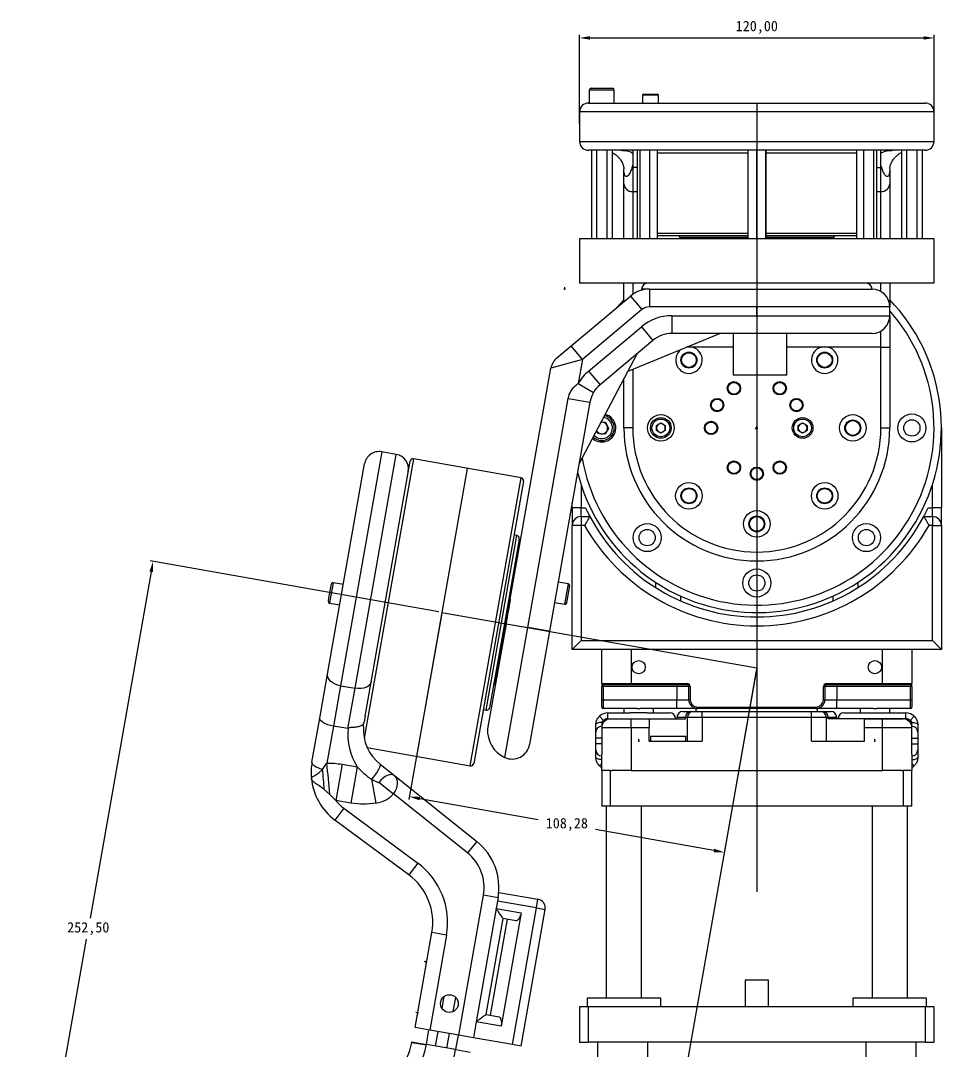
# Model space of a CAD drawing. Header units: millimetres. Extents: x 15 to 2378, y 5 to 1787.
# Drawn here: x 2065.8 to 2377.6, y 1438 to 1786.7 of the extents above; entities that cross this region are included whole.
import ezdxf

# ---------------------------------------------------------------- set-up
doc = ezdxf.new("R2010")
doc.units = ezdxf.units.MM
doc.header["$PDSIZE"] = -1
doc.dimstyles.new('ISO-25', dxfattribs={"dimtxt": 2.5, "dimasz": 2.5, "dimexe": 1.25, "dimexo": 0.625, "dimtad": 1, "dimtxsty": 'Standard', "dimcen": 2.5, "dimadec": 0, "dimazin": 0, "dimtfac": 1, "dimtmove": 0, "dimatfit": 3, "dimfxl": 1, "dimarcsym": 0})

# ---------------------------------------------------------------- blocks, each defined once
blk = doc.blocks.new('*D1')
at = {"color": 0, "lineweight": -2, "transparency": 16777216}
for p, q in [((2255.13, 1751.76), (2255.13, 1781.81)), ((2375.13, 1751.76), (2375.13, 1781.81)), ((2258.69, 1780.81), (2371.58, 1780.81))]:
    blk.add_line(p, q, dxfattribs=at)
at = {"color": 0, "transparency": 16777216}
for points in [[(2258.69, 1781.4), (2258.69, 1780.22), (2255.13, 1780.81)], [(2371.58, 1781.4), (2371.58, 1780.22), (2375.13, 1780.81)]]:
    blk.add_solid(points, dxfattribs=at)
at = {"layer": 'Defpoints', "color": 0, "transparency": 16777216}
for p in [(2375.13, 1780.81), (2255.13, 1750.76), (2375.13, 1750.76)]:
    blk.add_point(p, dxfattribs=at)
at = {"color": 0, "transparency": 16777216, "insert": (2315.13, 1784.38), "char_height": 3.5, "attachment_point": 5}
blk.add_mtext('120,00', dxfattribs=at)
blk = doc.blocks.new('*D2')
at = {"color": 0, "lineweight": -2, "transparency": 16777216}
for p, q in [((2208.32, 1585.34), (2197.32, 1522.91)), ((2314.96, 1566.54), (2303.95, 1504.11)), ((2200.99, 1523.28), (2241.12, 1516.2)), ((2300.62, 1505.71), (2260.5, 1512.79))]:
    blk.add_line(p, q, dxfattribs=at)
at = {"color": 0, "transparency": 16777216}
for points in [[(2201.09, 1523.86), (2200.89, 1522.7), (2197.49, 1523.9)], [(2300.73, 1506.29), (2300.52, 1505.13), (2304.12, 1505.09)]]:
    blk.add_solid(points, dxfattribs=at)
at = {"layer": 'Defpoints', "color": 0, "transparency": 16777216}
for p in [(2208.5, 1586.33), (2315.13, 1567.52), (2304.12, 1505.09)]:
    blk.add_point(p, dxfattribs=at)
at = {"color": 0, "transparency": 16777216, "insert": (2250.81, 1514.5), "char_height": 3.5, "attachment_point": 5}
blk.add_mtext('108,28', dxfattribs=at)
blk = doc.blocks.new('*D7')
at = {"color": 0, "lineweight": -2, "transparency": 16777216}
for p, q in [((2207.51, 1586.5), (2109.69, 1603.75)), ((2110.06, 1600.07), (2089.38, 1482.81)), ((2067.45, 1358.41), (2088.13, 1475.68)), ((2158.5, 1338.75), (2065.85, 1355.08))]:
    blk.add_line(p, q, dxfattribs=at)
at = {"color": 0, "transparency": 16777216}
for points in [[(2109.48, 1600.17), (2110.64, 1599.97), (2110.68, 1603.57)], [(2066.87, 1358.51), (2068.03, 1358.31), (2066.83, 1354.91)]]:
    blk.add_solid(points, dxfattribs=at)
at = {"layer": 'Defpoints', "color": 0, "transparency": 16777216}
for p in [(2208.5, 1586.33), (2066.83, 1354.91), (2159.48, 1338.57)]:
    blk.add_point(p, dxfattribs=at)
at = {"color": 0, "transparency": 16777216, "insert": (2088.76, 1479.24), "char_height": 3.5, "attachment_point": 5}
blk.add_mtext('252,50', dxfattribs=at)

msp = doc.modelspace()

# ---------------------------------------------------------------- linework, layer by layer
at = {"color": 7, "linetype": 'Continuous', "lineweight": 25}
for p, q in [((2258.382, 1763.133), (2258.382, 1758.758)), ((2265.861, 1763.133), (2258.382, 1763.133)), ((2259.007, 1763.758), (2265.386, 1763.758)), ((2265.386, 1763.758), (2266.257, 1763.758)), ((2266.882, 1763.133), (2265.861, 1763.133)), ((2266.882, 1758.758), (2266.882, 1763.133)), ((2276.382, 1761.383), (2276.382, 1758.758)), ((2281.882, 1761.383), (2276.382, 1761.383)), ((2276.757, 1761.758), (2281.507, 1761.758)), ((2281.882, 1758.758), (2281.882, 1761.383)), ((2258.132, 1758.758), (2372.132, 1758.758)), ((2255.132, 1755.758), (2255.132, 1745.758)), ((2375.132, 1755.758), (2255.132, 1755.758)), ((2375.132, 1745.758), (2375.132, 1755.758)), ((2255.132, 1745.758), (2375.132, 1745.758)), ((2372.132, 1742.758), (2258.132, 1742.758)), ((2259.133, 1742.758), (2259.133, 1712.758)), ((2260.822, 1742.758), (2260.822, 1712.758)), ((2264.321, 1742.758), (2264.321, 1712.758)), ((2266.131, 1742.758), (2266.131, 1712.758)), ((2273.132, 1742.758), (2273.132, 1736.986)), ((2274.647, 1742.758), (2274.647, 1712.758)), ((2275.485, 1742.758), (2275.485, 1712.758)), ((2278.847, 1742.758), (2278.847, 1712.758)), ((2281.371, 1742.758), (2281.371, 1712.758)), ((2312.067, 1741.758), (2281.371, 1741.758)), ((2312.067, 1742.758), (2312.067, 1712.758)), ((2315.062, 1742.758), (2315.062, 1712.758)), ((2318.127, 1742.758), (2318.127, 1712.758)), ((2318.198, 1742.758), (2318.198, 1712.758)), ((2348.857, 1741.758), (2318.198, 1741.758)), ((2348.857, 1742.758), (2348.857, 1712.758)), ((2351.282, 1742.758), (2351.282, 1712.758)), ((2354.68, 1742.758), (2354.68, 1712.758)), ((2355.654, 1742.758), (2355.654, 1712.758)), ((2357.132, 1736.986), (2357.132, 1742.758)), ((2364.133, 1742.758), (2364.133, 1712.758)), ((2365.822, 1742.758), (2365.822, 1712.758)), ((2369.321, 1742.758), (2369.321, 1712.758)), ((2371.131, 1742.758), (2371.131, 1712.758)), ((2270.132, 1731.453), (2270.132, 1736.532)), ((2274.647, 1736.986), (2273.132, 1736.986)), ((2273.132, 1736.986), (2273.132, 1728.758)), ((2355.654, 1736.986), (2357.132, 1736.986)), ((2357.132, 1728.758), (2357.132, 1736.986)), ((2360.132, 1736.532), (2360.132, 1731.453)), ((2270.132, 1712.758), (2270.132, 1731.453)), ((2360.132, 1731.453), (2360.132, 1712.758)), ((2273.132, 1728.758), (2274.647, 1728.758)), ((2273.132, 1728.758), (2273.132, 1712.758)), ((2355.654, 1728.758), (2357.132, 1728.758)), ((2357.132, 1712.758), (2357.132, 1728.758)), ((2255.132, 1712.758), (2255.132, 1697.758)), ((2375.132, 1712.758), (2255.132, 1712.758)), ((2281.371, 1714.758), (2312.067, 1714.758)), ((2312.096, 1713.758), (2281.371, 1713.758)), ((2289.132, 1713.258), (2289.132, 1712.758)), ((2312.067, 1713.258), (2289.132, 1713.258)), ((2348.857, 1713.758), (2318.169, 1713.758)), ((2318.198, 1714.758), (2348.857, 1714.758)), ((2341.132, 1713.258), (2318.198, 1713.258)), ((2341.132, 1712.758), (2341.132, 1713.258)), ((2375.132, 1697.758), (2375.132, 1712.758)), ((2375.132, 1697.758), (2255.132, 1697.758)), ((2270.132, 1691.563), (2270.132, 1697.758)), ((2273.132, 1697.758), (2273.132, 1694.016)), ((2276.132, 1695.758), (2276.132, 1695.427)), ((2278.772, 1695.758), (2276.132, 1695.758)), ((2278.772, 1695.758), (2315.132, 1695.758)), ((2278.772, 1695.758), (2278.772, 1689.758)), ((2315.132, 1695.758), (2354.132, 1695.758)), ((2315.132, 1695.758), (2315.132, 1689.758)), ((2357.132, 1694.954), (2357.132, 1697.758)), ((2360.132, 1697.758), (2360.132, 1689.758)), ((2252.231, 1676.542), (2272.344, 1693.419)), ((2270.132, 1692.132), (2267.901, 1689.69)), ((2272.344, 1693.419), (2276.201, 1688.822)), ((2276.201, 1688.822), (2256.088, 1671.946)), ((2315.132, 1689.758), (2278.772, 1689.758)), ((2360.132, 1689.758), (2315.132, 1689.758)), ((2315.132, 1686.758), (2315.132, 1689.758)), ((2360.132, 1686.758), (2360.132, 1689.758)), ((2286.358, 1686.758), (2315.132, 1686.758)), ((2286.358, 1686.758), (2286.358, 1680.758)), ((2315.132, 1686.758), (2360.132, 1686.758)), ((2315.132, 1686.758), (2315.132, 1680.758)), ((2360.132, 1686.758), (2360.132, 1676.053)), ((2258.177, 1667.998), (2276.074, 1683.015)), ((2302.719, 1680.758), (2271.414, 1667.909)), ((2276.074, 1683.015), (2279.931, 1678.419)), ((2315.132, 1680.758), (2286.358, 1680.758)), ((2307.132, 1680.758), (2307.132, 1666.645)), ((2354.132, 1680.758), (2315.132, 1680.758)), ((2325.132, 1680.758), (2325.132, 1666.645)), ((2357.132, 1676.053), (2357.132, 1681.562)), ((2279.931, 1678.419), (2262.034, 1663.402)), ((2247.464, 1672.542), (2252.231, 1676.542)), ((2256.088, 1671.946), (2252.231, 1676.542)), ((2274.567, 1673.918), (2254.905, 1636.442)), ((2293.434, 1676.053), (2291.254, 1676.053)), ((2307.132, 1676.053), (2293.434, 1676.053)), ((2336.831, 1676.053), (2325.132, 1676.053)), ((2339.396, 1676.053), (2336.831, 1676.053)), ((2357.132, 1676.053), (2339.396, 1676.053)), ((2357.132, 1676.053), (2360.132, 1676.053)), ((2357.132, 1648.758), (2357.132, 1676.053)), ((2360.132, 1676.053), (2360.132, 1648.758)), ((2256.088, 1671.946), (2245.412, 1668.987)), ((2256.088, 1671.946), (2254.656, 1663.829)), ((2231.626, 1590.804), (2245.412, 1668.987)), ((2258.177, 1667.998), (2262.034, 1663.402)), ((2273.132, 1668.614), (2273.132, 1648.758)), ((2325.132, 1666.645), (2307.132, 1666.645)), ((2254.656, 1663.829), (2259.833, 1660.796)), ((2270.132, 1648.758), (2270.132, 1665.466)), ((2237.549, 1581.203), (2251.228, 1658.78)), ((2258.614, 1657.478), (2244.935, 1579.901)), ((2251.228, 1658.78), (2258.614, 1657.478)), ((2262.425, 1650.777), (2263.917, 1650.677)), ((2263.917, 1650.677), (2264.936, 1648.605)), ((2281.132, 1649.624), (2282.632, 1650.49)), ((2281.132, 1647.892), (2281.132, 1649.624)), ((2282.632, 1650.49), (2284.132, 1649.624)), ((2284.132, 1649.624), (2284.132, 1647.892)), ((2329.132, 1649.624), (2330.632, 1650.49)), ((2329.132, 1647.892), (2329.132, 1649.624)), ((2330.632, 1650.49), (2332.132, 1649.624)), ((2332.132, 1649.624), (2332.132, 1647.892)), ((2261.347, 1646.839), (2260.869, 1647.811)), ((2263.651, 1646.686), (2261.347, 1646.839)), ((2264.936, 1648.605), (2263.651, 1646.686)), ((2273.132, 1648.758), (2270.132, 1648.758)), ((2282.632, 1647.026), (2281.132, 1647.892)), ((2284.132, 1647.892), (2282.632, 1647.026)), ((2330.632, 1647.026), (2329.132, 1647.892)), ((2332.132, 1647.892), (2330.632, 1647.026)), ((2357.132, 1648.758), (2360.132, 1648.758)), ((2377.632, 1645.758), (2377.56, 1645.758)), ((2377.584, 1646.296), (2377.632, 1645.758)), ((2377.632, 1648.758), (2377.632, 1645.758)), ((2377.632, 1645.758), (2377.632, 1621.758)), ((2188.127, 1640.689), (2174.164, 1561.499)), ((2179.088, 1560.63), (2193.052, 1639.82)), ((2193.052, 1639.82), (2188.127, 1640.689)), ((2169.768, 1565.362), (2182.335, 1636.633)), ((2198.874, 1638.286), (2182.207, 1543.764)), ((2182.503, 1551.204), (2197.715, 1637.475)), ((2235.311, 1631.861), (2198.874, 1638.286)), ((2218.12, 1534.365), (2235.311, 1631.861)), ((2236.123, 1630.703), (2219.279, 1535.176)), ((2255.632, 1629.627), (2255.632, 1621.758)), ((2374.632, 1621.758), (2374.632, 1629.627)), ((2252.632, 1621.758), (2252.632, 1623.555)), ((2255.632, 1621.758), (2252.632, 1621.758)), ((2252.632, 1621.758), (2252.632, 1615.758)), ((2255.632, 1618.758), (2255.632, 1621.758)), ((2255.632, 1621.758), (2257.106, 1621.758)), ((2373.158, 1621.758), (2374.632, 1621.758)), ((2374.632, 1618.758), (2374.632, 1621.758)), ((2377.632, 1621.758), (2374.632, 1621.758)), ((2377.632, 1615.758), (2377.632, 1621.758)), ((2255.632, 1618.758), (2258.599, 1618.758)), ((2255.632, 1618.758), (2255.632, 1615.758)), ((2371.665, 1618.758), (2374.632, 1618.758)), ((2374.632, 1618.758), (2374.632, 1615.758)), ((2252.632, 1573.758), (2252.632, 1615.758)), ((2255.632, 1615.758), (2252.632, 1615.758)), ((2256.823, 1615.758), (2255.632, 1615.758)), ((2255.632, 1615.758), (2255.632, 1576.758)), ((2374.632, 1615.758), (2373.442, 1615.758)), ((2374.632, 1615.758), (2377.632, 1615.758)), ((2374.632, 1576.758), (2374.632, 1615.758)), ((2377.632, 1615.758), (2377.632, 1573.758)), ((2228.685, 1582.766), (2233.895, 1612.31)), ((2234.706, 1611.152), (2229.67, 1582.592)), ((2233.895, 1612.31), (2232.91, 1612.484)), ((2315.132, 1606.758), (2315.132, 1603.758)), ((2233.722, 1602.694), (2233.317, 1603.273)), ((2170.256, 1591.164), (2171.103, 1595.966)), ((2171.682, 1596.371), (2170.694, 1590.77)), ((2175.129, 1595.763), (2171.682, 1596.371)), ((2251.32, 1595.959), (2247.873, 1596.567)), ((2250.105, 1589.066), (2251.32, 1595.959)), ((2251.726, 1595.38), (2250.689, 1589.497)), ((2280.946, 1594.654), (2280.946, 1596.437)), ((2349.318, 1596.437), (2349.318, 1594.654)), ((2170.061, 1590.057), (2170.256, 1591.164)), ((2170.694, 1590.77), (2170.466, 1589.477)), ((2226.516, 1561.824), (2231.626, 1590.804)), ((2289.318, 1591.838), (2289.318, 1590.195)), ((2340.946, 1590.195), (2340.946, 1591.838)), ((2170.466, 1589.477), (2173.913, 1588.87)), ((2246.658, 1589.673), (2250.105, 1589.066)), ((2250.689, 1589.497), (2250.684, 1589.471)), ((2223.476, 1553.222), (2228.685, 1582.766)), ((2230.224, 1582.495), (2223.953, 1546.932)), ((2229.67, 1582.592), (2224.634, 1554.033)), ((2229.79, 1537.199), (2237.549, 1581.203)), ((2230.224, 1582.495), (2237.549, 1581.203)), ((2244.935, 1579.901), (2237.549, 1581.203)), ((2244.935, 1579.901), (2238.185, 1541.618)), ((2255.632, 1576.758), (2252.632, 1573.758)), ((2255.632, 1576.758), (2374.632, 1576.758)), ((2374.632, 1576.758), (2377.632, 1573.758)), ((2377.632, 1573.758), (2252.632, 1573.758)), ((2262.632, 1562.258), (2262.632, 1573.758)), ((2272.632, 1573.758), (2272.632, 1562.258)), ((2357.632, 1573.758), (2272.632, 1573.758)), ((2357.632, 1562.258), (2357.632, 1573.758)), ((2367.632, 1573.758), (2367.632, 1562.258)), ((2167.138, 1550.445), (2169.768, 1565.362)), ((2226.024, 1561.911), (2226.603, 1562.317)), ((2262.632, 1562.258), (2272.632, 1562.258)), ((2262.632, 1562.258), (2262.632, 1561.258)), ((2272.632, 1562.258), (2291.56, 1562.258)), ((2272.632, 1562.258), (2272.632, 1561.758)), ((2291.56, 1562.258), (2291.56, 1561.758)), ((2338.704, 1562.258), (2357.632, 1562.258)), ((2338.704, 1562.258), (2338.704, 1561.758)), ((2357.632, 1562.258), (2367.632, 1562.258)), ((2357.632, 1562.258), (2357.632, 1561.758)), ((2367.632, 1561.258), (2367.632, 1562.258)), ((2174.164, 1561.499), (2171.753, 1547.825)), ((2174.164, 1561.499), (2179.088, 1560.63)), ((2176.677, 1546.957), (2179.088, 1560.63)), ((2226.516, 1561.824), (2226.577, 1561.814)), ((2262.632, 1561.258), (2263.132, 1561.258)), ((2262.632, 1556.758), (2262.632, 1561.258)), ((2272.632, 1561.758), (2263.132, 1561.758)), ((2263.132, 1561.758), (2263.132, 1561.258)), ((2288.06, 1561.258), (2263.132, 1561.258)), ((2263.132, 1561.258), (2263.132, 1556.758)), ((2291.56, 1561.758), (2272.632, 1561.758)), ((2288.06, 1561.758), (2288.06, 1561.258)), ((2292.06, 1561.258), (2288.06, 1561.258)), ((2288.06, 1561.258), (2288.06, 1556.758)), ((2292.56, 1561.258), (2292.06, 1561.258)), ((2292.06, 1556.758), (2292.06, 1561.258)), ((2292.56, 1561.258), (2292.56, 1556.758)), ((2337.704, 1556.758), (2337.704, 1561.258)), ((2337.704, 1561.258), (2338.204, 1561.258)), ((2338.204, 1561.258), (2338.204, 1556.758)), ((2342.204, 1561.258), (2338.204, 1561.258)), ((2357.632, 1561.758), (2338.704, 1561.758)), ((2342.204, 1561.758), (2342.204, 1561.258)), ((2342.204, 1561.258), (2342.204, 1556.758)), ((2367.132, 1561.258), (2342.204, 1561.258)), ((2367.132, 1561.758), (2357.632, 1561.758)), ((2367.132, 1561.758), (2367.132, 1561.258)), ((2367.632, 1561.258), (2367.132, 1561.258)), ((2367.132, 1556.758), (2367.132, 1561.258)), ((2367.632, 1561.258), (2367.632, 1556.758)), ((2262.632, 1556.758), (2263.132, 1556.758)), ((2262.632, 1554.258), (2262.632, 1556.758)), ((2263.132, 1556.758), (2263.132, 1553.758)), ((2263.132, 1556.758), (2288.06, 1556.758)), ((2288.06, 1553.758), (2288.06, 1556.758)), ((2288.06, 1556.758), (2292.06, 1556.758)), ((2292.56, 1556.758), (2292.06, 1556.758)), ((2337.704, 1556.758), (2338.204, 1556.758)), ((2338.204, 1556.758), (2342.204, 1556.758)), ((2342.204, 1553.758), (2342.204, 1556.758)), ((2342.204, 1556.758), (2367.132, 1556.758)), ((2367.132, 1553.758), (2367.132, 1556.758)), ((2367.632, 1556.758), (2367.132, 1556.758)), ((2367.632, 1556.758), (2367.632, 1554.258)), ((2222.491, 1553.395), (2223.476, 1553.222)), ((2274.584, 1553.758), (2263.132, 1553.758)), ((2264.632, 1550.308), (2264.632, 1552.308)), ((2264.632, 1552.308), (2272.217, 1552.308)), ((2270.132, 1553.758), (2270.132, 1552.308)), ((2274.584, 1553.758), (2275.68, 1553.758)), ((2288.06, 1553.758), (2275.68, 1553.758)), ((2278.047, 1552.308), (2285.632, 1552.308)), ((2280.132, 1552.308), (2280.132, 1553.758)), ((2295.06, 1553.758), (2288.06, 1553.758)), ((2290.091, 1552.758), (2292.735, 1552.758)), ((2292.735, 1552.758), (2293.632, 1552.758)), ((2293.632, 1552.758), (2296.632, 1552.758)), ((2294.532, 1553.758), (2294.532, 1552.758)), ((2295.06, 1554.258), (2335.204, 1554.258)), ((2295.06, 1554.258), (2295.06, 1553.758)), ((2335.204, 1553.758), (2295.06, 1553.758)), ((2296.632, 1550.758), (2296.632, 1552.758)), ((2296.632, 1552.758), (2333.632, 1552.758)), ((2333.632, 1550.758), (2333.632, 1552.758)), ((2333.632, 1552.758), (2336.632, 1552.758)), ((2335.204, 1554.258), (2335.204, 1553.758)), ((2342.204, 1553.758), (2335.204, 1553.758)), ((2335.732, 1552.758), (2335.732, 1553.758)), ((2336.632, 1552.758), (2337.53, 1552.758)), ((2337.53, 1552.758), (2340.173, 1552.758)), ((2354.584, 1553.758), (2342.204, 1553.758)), ((2344.632, 1552.308), (2352.217, 1552.308)), ((2350.132, 1553.758), (2350.132, 1552.308)), ((2354.584, 1553.758), (2355.68, 1553.758)), ((2367.132, 1553.758), (2355.68, 1553.758)), ((2358.047, 1552.308), (2365.632, 1552.308)), ((2360.132, 1552.308), (2360.132, 1553.758)), ((2365.632, 1550.308), (2365.632, 1552.308)), ((2164.512, 1535.553), (2167.138, 1550.445)), ((2181.965, 1547.678), (2181.987, 1548.279)), ((2181.987, 1548.279), (2182.15, 1549.202)), ((2182.15, 1549.202), (2182.157, 1549.241)), ((2182.15, 1549.202), (2182.15, 1549.202)), ((2182.162, 1549.269), (2182.157, 1549.241)), ((2182.503, 1551.204), (2182.162, 1549.269)), ((2260.632, 1545.758), (2260.632, 1548.308)), ((2263.255, 1549.758), (2261.877, 1551.208)), ((2262.632, 1549.033), (2262.632, 1548.308)), ((2262.632, 1548.308), (2262.632, 1547.758)), ((2264.632, 1550.308), (2287.632, 1550.308)), ((2265.632, 1550.258), (2272.632, 1550.258)), ((2270.132, 1550.308), (2270.132, 1550.258)), ((2272.632, 1547.258), (2272.632, 1550.258)), ((2272.632, 1550.258), (2278.632, 1550.258)), ((2278.632, 1550.258), (2278.632, 1547.258)), ((2278.632, 1550.258), (2290.946, 1550.258)), ((2280.132, 1550.258), (2280.132, 1550.308)), ((2288.091, 1550.758), (2288.091, 1550.258)), ((2290.946, 1550.758), (2288.091, 1550.758)), ((2290.946, 1550.258), (2290.946, 1550.758)), ((2291.632, 1550.758), (2290.946, 1550.758)), ((2296.632, 1550.758), (2291.632, 1550.758)), ((2291.632, 1542.758), (2291.632, 1550.758)), ((2333.632, 1550.758), (2296.632, 1550.758)), ((2296.632, 1550.758), (2296.632, 1542.758)), ((2333.632, 1542.758), (2333.632, 1550.758)), ((2338.632, 1550.758), (2333.632, 1550.758)), ((2338.632, 1550.758), (2338.632, 1542.758)), ((2339.318, 1550.758), (2338.632, 1550.758)), ((2339.318, 1550.258), (2339.318, 1550.758)), ((2342.173, 1550.758), (2339.318, 1550.758)), ((2351.632, 1550.258), (2339.318, 1550.258)), ((2342.173, 1550.258), (2342.173, 1550.758)), ((2365.632, 1550.308), (2342.632, 1550.308)), ((2350.132, 1550.308), (2350.132, 1550.258)), ((2351.632, 1550.258), (2357.632, 1550.258)), ((2351.632, 1547.258), (2351.632, 1550.258)), ((2357.632, 1547.258), (2357.632, 1550.258)), ((2357.632, 1550.258), (2364.632, 1550.258)), ((2360.132, 1550.258), (2360.132, 1550.308)), ((2367.01, 1549.758), (2368.387, 1551.208)), ((2367.632, 1548.308), (2367.632, 1549.033)), ((2367.632, 1547.758), (2367.632, 1548.308)), ((2369.632, 1548.308), (2369.632, 1545.758)), ((2171.753, 1547.825), (2169.532, 1535.231)), ((2176.677, 1546.957), (2171.753, 1547.825)), ((2260.632, 1543.758), (2260.632, 1545.758)), ((2262.632, 1547.758), (2262.632, 1543.758)), ((2272.632, 1547.258), (2262.632, 1547.258)), ((2262.632, 1547.222), (2262.632, 1547.258)), ((2278.632, 1547.258), (2272.632, 1547.258)), ((2272.632, 1547.258), (2272.632, 1532.758)), ((2278.632, 1542.758), (2278.632, 1547.258)), ((2357.632, 1547.258), (2351.632, 1547.258)), ((2351.632, 1542.758), (2351.632, 1547.258)), ((2357.632, 1532.758), (2357.632, 1547.258)), ((2367.632, 1547.258), (2357.632, 1547.258)), ((2367.632, 1543.758), (2367.632, 1547.758)), ((2367.632, 1547.258), (2367.632, 1547.222)), ((2369.632, 1545.758), (2369.632, 1543.758)), ((2262.632, 1543.758), (2260.632, 1543.758)), ((2260.632, 1541.758), (2260.632, 1543.758)), ((2260.632, 1539.758), (2260.632, 1541.758)), ((2262.632, 1541.758), (2260.632, 1541.758)), ((2262.632, 1543.758), (2262.632, 1541.758)), ((2262.632, 1541.758), (2262.632, 1538.258)), ((2278.632, 1542.758), (2296.632, 1542.758)), ((2279.132, 1544.358), (2279.132, 1542.758)), ((2279.132, 1544.358), (2291.132, 1544.358)), ((2291.132, 1542.758), (2291.132, 1544.358)), ((2333.632, 1542.758), (2351.632, 1542.758)), ((2367.632, 1543.758), (2369.632, 1543.758)), ((2367.632, 1541.758), (2367.632, 1543.758)), ((2367.632, 1541.758), (2369.632, 1541.758)), ((2367.632, 1538.294), (2367.632, 1541.758)), ((2369.632, 1543.758), (2369.632, 1541.758)), ((2369.632, 1541.758), (2369.632, 1539.758)), ((2183.234, 1540.517), (2218.12, 1534.365)), ((2260.632, 1537.208), (2260.632, 1539.758)), ((2262.632, 1532.758), (2262.632, 1538.294)), ((2367.632, 1538.294), (2367.632, 1532.758)), ((2369.632, 1539.758), (2369.632, 1537.208)), ((2174.725, 1534.89), (2172.562, 1522.626)), ((2174.725, 1534.89), (2179.85, 1533.986)), ((2187.569, 1534.915), (2192.402, 1531.055)), ((2262.632, 1535.103), (2261.877, 1534.308)), ((2367.632, 1535.103), (2368.387, 1534.308)), ((2179.85, 1533.986), (2177.688, 1521.723)), ((2192.402, 1531.055), (2220.288, 1508.785)), ((2262.632, 1532.758), (2262.632, 1520.758)), ((2265.632, 1532.758), (2262.632, 1532.758)), ((2265.632, 1520.758), (2265.632, 1532.758)), ((2265.632, 1532.758), (2266.018, 1532.758)), ((2272.632, 1532.758), (2266.018, 1532.758)), ((2272.632, 1532.758), (2357.632, 1532.758)), ((2364.247, 1532.758), (2357.632, 1532.758)), ((2364.247, 1532.758), (2364.632, 1532.758)), ((2364.632, 1532.758), (2364.632, 1520.758)), ((2367.632, 1532.758), (2364.632, 1532.758)), ((2367.632, 1520.758), (2367.632, 1532.758)), ((2184.655, 1529.847), (2186.103, 1521.724)), ((2187.202, 1528.809), (2192.107, 1524.892)), ((2170.56, 1524.694), (2168.668, 1526.338)), ((2172.562, 1522.626), (2170.56, 1524.694)), ((2217.168, 1504.878), (2192.107, 1524.892)), ((2177.688, 1521.723), (2172.562, 1522.626)), ((2265.632, 1520.758), (2262.632, 1520.758)), ((2264.132, 1520.758), (2264.132, 1455.758)), ((2364.632, 1520.758), (2265.632, 1520.758)), ((2276.132, 1455.758), (2276.132, 1520.758)), ((2354.132, 1520.758), (2354.132, 1455.758)), ((2367.632, 1520.758), (2364.632, 1520.758)), ((2366.132, 1455.758), (2366.132, 1520.758)), ((2175.272, 1520.032), (2172.294, 1516.016)), ((2175.272, 1520.032), (2200.316, 1501.457)), ((2197.337, 1497.441), (2172.294, 1516.016)), ((2220.288, 1508.785), (2217.168, 1504.878)), ((2200.316, 1501.457), (2197.337, 1497.441)), ((2214.223, 1443.156), (2222.58, 1490.553)), ((2227.504, 1489.684), (2222.58, 1490.553)), ((2227.504, 1489.684), (2227.308, 1488.574)), ((2227.504, 1489.684), (2227.829, 1491.528)), ((2227.829, 1491.528), (2241.035, 1489.2)), ((2240.514, 1486.246), (2241.035, 1489.2)), ((2226.874, 1486.112), (2220.102, 1447.705)), ((2227.308, 1488.574), (2226.874, 1486.112)), ((2226.874, 1486.112), (2235.317, 1484.623)), ((2240.514, 1486.246), (2227.308, 1488.574)), ((2232.352, 1439.96), (2240.514, 1486.246)), ((2235.307, 1439.439), (2243.468, 1485.725)), ((2240.514, 1486.246), (2243.468, 1485.725)), ((2223.514, 1450.149), (2229.244, 1482.648)), ((2230.567, 1482.415), (2224.836, 1449.916)), ((2235.317, 1484.623), (2228.545, 1446.216)), ((2233.582, 1481.883), (2229.244, 1482.648)), ((2199.451, 1445.761), (2205.118, 1477.905)), ((2210.042, 1477.036), (2204.375, 1444.893)), ((2210.042, 1477.036), (2205.118, 1477.905)), ((2311.132, 1461.758), (2311.132, 1452.758)), ((2315.132, 1461.758), (2311.132, 1461.758)), ((2319.132, 1461.758), (2315.132, 1461.758)), ((2319.132, 1452.758), (2319.132, 1461.758)), ((2209.164, 1456.218), (2208.475, 1452.309)), ((2212.336, 1451.169), (2213.182, 1455.968)), ((2257.632, 1455.758), (2257.632, 1452.758)), ((2270.132, 1455.758), (2257.632, 1455.758)), ((2282.632, 1455.758), (2270.132, 1455.758)), ((2282.632, 1452.758), (2282.632, 1455.758)), ((2347.632, 1455.758), (2347.632, 1452.758)), ((2360.132, 1455.758), (2347.632, 1455.758)), ((2372.632, 1455.758), (2360.132, 1455.758)), ((2372.632, 1452.758), (2372.632, 1455.758)), ((2255.132, 1452.758), (2255.132, 1440.758)), ((2258.132, 1452.758), (2255.132, 1452.758)), ((2258.132, 1440.758), (2258.132, 1452.758)), ((2372.132, 1452.758), (2258.132, 1452.758)), ((2372.132, 1452.758), (2372.132, 1440.758)), ((2375.132, 1452.758), (2372.132, 1452.758)), ((2375.132, 1440.758), (2375.132, 1452.758)), ((2220.102, 1447.705), (2219.147, 1442.288)), ((2228.545, 1446.216), (2220.102, 1447.705)), ((2223.514, 1450.149), (2227.852, 1449.384)), ((2204.375, 1444.893), (2199.451, 1445.761)), ((2203.26, 1440.012), (2204.129, 1444.936)), ((2214.223, 1443.156), (2204.375, 1444.893)), ((2207.083, 1444.415), (2206.215, 1439.491)), ((2210.154, 1438.797), (2211.022, 1443.721)), ((2198.312, 1440.743), (2198.336, 1440.88)), ((2198.312, 1440.743), (2203.236, 1439.875)), ((2198.336, 1440.88), (2203.26, 1440.012)), ((2203.26, 1440.012), (2203.236, 1439.875)), ((2213.108, 1438.276), (2203.26, 1440.012)), ((2213.977, 1443.2), (2213.108, 1438.276)), ((2219.147, 1442.288), (2214.223, 1443.156)), ((2232.352, 1439.96), (2219.147, 1442.288)), ((2235.307, 1439.439), (2232.352, 1439.96)), ((2255.132, 1440.758), (2258.132, 1440.758)), ((2278.132, 1440.758), (2258.132, 1440.758)), ((2261.132, 1440.758), (2261.132, 1432.758)), ((2278.132, 1440.758), (2278.132, 1428.758)), ((2352.132, 1440.758), (2278.132, 1440.758)), ((2352.132, 1428.758), (2352.132, 1440.758)), ((2372.132, 1440.758), (2352.132, 1440.758)), ((2369.132, 1432.758), (2369.132, 1440.758)), ((2372.132, 1440.758), (2375.132, 1440.758)), ((2210.395, 1422.886), (2213.108, 1438.276)), ((2213.108, 1438.276), (2218.032, 1437.407))]:
    msp.add_line(p, q, dxfattribs=at)
at = {"color": 1}
for p, q in [((2315.132, 1758.758), (2315.132, 1491.741)), ((2217.092, 1635.074), (2199.901, 1537.578)), ((2208.497, 1586.326), (2315.132, 1567.523)), ((2315.132, 1567.523), (2239.669, 1139.552))]:
    msp.add_line(p, q, dxfattribs=at)
at = {"color": 7, "linetype": 'Continuous'}
for p, q in [((2250.132, 1695.758), (2249.817, 1695.758)), ((2250.132, 1695.758), (2250.132, 1696.388)), ((2315.132, 1648.758), (2315.132, 1649.388)), ((2315.132, 1648.758), (2314.587, 1648.443)), ((2315.132, 1648.758), (2314.687, 1648.313)), ((2315.132, 1648.758), (2314.687, 1648.313)), ((2315.132, 1648.758), (2314.817, 1648.758)), ((2315.132, 1648.758), (2314.817, 1648.758)), ((2315.132, 1648.758), (2314.91, 1648.981)), ((2315.132, 1648.758), (2314.91, 1648.981)), ((2315.132, 1648.758), (2314.975, 1649.031)), ((2315.132, 1648.758), (2315.447, 1648.758)), ((2315.132, 1648.758), (2315.132, 1648.129)), ((2315.132, 1648.758), (2315.132, 1648.129)), ((2275.132, 1542.758), (2275.132, 1543.388)), ((2275.132, 1542.758), (2275.447, 1542.758)), ((2355.132, 1542.758), (2354.817, 1542.758)), ((2355.132, 1542.758), (2355.132, 1543.388)), ((2203.112, 1467.963), (2202.491, 1468.072)), ((2203.112, 1467.963), (2203.057, 1467.653)), ((2200.319, 1450.685), (2199.699, 1450.794)), ((2200.319, 1450.685), (2200.264, 1450.375))]:
    msp.add_line(p, q, dxfattribs=at)
at = {"color": 7, "linetype": 'Continuous', "lineweight": 25, "flags": 128}
for points in [[(2262.765, 1650.754), (2262.504, 1650.754), (2262.409, 1650.746)], [(2174.164, 1561.499), (2173.214, 1561.726), (2172.32, 1562.059), (2171.517, 1562.486), (2170.837, 1562.99), (2170.305, 1563.552), (2169.941, 1564.15), (2169.76, 1564.761), (2169.768, 1565.362)], [(2184.54, 1562.757), (2184.343, 1562.19), (2183.963, 1561.677), (2183.417, 1561.24), (2182.725, 1560.894), (2181.913, 1560.653), (2181.013, 1560.526), (2180.059, 1560.519), (2179.088, 1560.63)], [(2171.753, 1547.825), (2170.798, 1548.028), (2169.892, 1548.291), (2169.07, 1548.603), (2168.362, 1548.952), (2167.796, 1549.326), (2167.395, 1549.709), (2167.172, 1550.087), (2167.138, 1550.445)], [(2262.632, 1549.033), (2262.242, 1549.019), (2261.867, 1548.978), (2261.521, 1548.911), (2261.218, 1548.821), (2260.969, 1548.711), (2260.784, 1548.586), (2260.671, 1548.45), (2260.632, 1548.308)], [(2367.632, 1549.033), (2368.022, 1549.019), (2368.398, 1548.978), (2368.743, 1548.911), (2369.046, 1548.821), (2369.295, 1548.711), (2369.48, 1548.586), (2369.594, 1548.45), (2369.632, 1548.308)], [(2176.677, 1546.957), (2176.698, 1546.996), (2176.741, 1547.077)], [(2223.992, 1547.151), (2223.988, 1547.139), (2223.953, 1546.932)], [(2168.054, 1533.166), (2167.278, 1533.394), (2166.564, 1533.659), (2165.931, 1533.953), (2165.398, 1534.268), (2164.979, 1534.595), (2164.687, 1534.924), (2164.53, 1535.246), (2164.512, 1535.553)], [(2187.569, 1534.915), (2187.646, 1534.704), (2187.576, 1534.322), (2187.36, 1533.786), (2187.009, 1533.121), (2186.539, 1532.358), (2185.972, 1531.532), (2185.334, 1530.682), (2184.655, 1529.847)], [(2262.632, 1536.483), (2262.242, 1536.497), (2261.867, 1536.539), (2261.521, 1536.605), (2261.218, 1536.696), (2260.969, 1536.806), (2260.784, 1536.931), (2260.671, 1537.067), (2260.632, 1537.208)], [(2367.632, 1536.483), (2368.022, 1536.497), (2368.398, 1536.539), (2368.743, 1536.605), (2369.046, 1536.696), (2369.295, 1536.806), (2369.48, 1536.931), (2369.594, 1537.067), (2369.632, 1537.208)]]:
    msp.add_lwpolyline(points, dxfattribs=at)
at = {"color": 7, "linetype": 'Continuous', "lineweight": 25}
for centre, radius in [((2292.151, 1671.739), 2.7), ((2292.151, 1671.739), 2.5), ((2338.113, 1671.739), 2.7), ((2338.113, 1671.739), 2.5), ((2307.382, 1662.182), 2.25), ((2307.382, 1662.182), 2), ((2322.882, 1662.182), 2.25), ((2322.882, 1662.182), 2), ((2301.709, 1656.508), 2.25), ((2301.709, 1656.508), 2), ((2328.556, 1656.508), 2.25), ((2328.556, 1656.508), 2), ((2282.632, 1648.758), 4.5), ((2347.632, 1648.758), 4.5), ((2367.632, 1648.758), 4.75), ((2282.632, 1648.758), 3.5), ((2282.632, 1648.758), 3), ((2299.632, 1648.758), 2.25), ((2299.632, 1648.758), 2), ((2330.632, 1648.758), 3.5), ((2330.632, 1648.758), 3), ((2347.632, 1648.758), 2.7), ((2347.632, 1648.758), 2.5), ((2367.632, 1648.758), 2.75), ((2307.382, 1635.335), 2.25), ((2307.382, 1635.335), 2), ((2315.132, 1633.258), 2.25), ((2315.132, 1633.258), 2), ((2322.882, 1635.335), 2.25), ((2322.882, 1635.335), 2), ((2292.151, 1625.777), 4.5), ((2292.151, 1625.777), 2.7), ((2292.151, 1625.777), 2.5), ((2338.113, 1625.777), 4.5), ((2338.113, 1625.777), 2.7), ((2338.113, 1625.777), 2.5), ((2315.132, 1616.258), 4.5), ((2315.132, 1616.258), 2.7), ((2315.132, 1616.258), 2.5), ((2278.009, 1611.635), 4.75), ((2278.009, 1611.635), 2.75), ((2352.255, 1611.635), 4.75), ((2352.255, 1611.635), 2.75), ((2315.132, 1596.258), 4.75), ((2315.132, 1596.258), 2.75), ((2275.132, 1567.758), 2.25), ((2355.132, 1567.758), 2.25), ((2211.035, 1453.873), 3)]:
    msp.add_circle(centre, radius, dxfattribs=at)
for centre, radius, start, end in [((2259.007, 1763.133), 0.625, 90, 180), ((2266.257, 1763.133), 0.625, 0, 90), ((2276.757, 1761.383), 0.375, 90, 180), ((2281.507, 1761.383), 0.375, 0, 90), ((2258.132, 1755.758), 3, 90, 180), ((2372.132, 1755.758), 3, 0, 90), ((2258.132, 1745.758), 3, 180, 270), ((2372.132, 1745.758), 3, 270, 0), ((2288.632, 1713.258), 0.5, 0, 90), ((2341.632, 1713.258), 0.5, 90, 180), ((2278.772, 1685.758), 10, 90, 130), ((2278.132, 1695.758), 2, 90, 180), ((2352.132, 1695.758), 2, 0, 90), ((2354.132, 1689.758), 6, 0, 90), ((2315.132, 1648.758), 62.5, 193.825, 43.94552), ((2315.132, 1648.758), 60, 189.80079, 41.40962), ((2278.772, 1685.758), 4, 90, 130), ((2286.358, 1670.758), 16, 90, 130), ((2354.132, 1686.758), 6, 270, 0), ((2286.358, 1670.758), 10, 90, 130), ((2292.151, 1671.739), 4.5, 128.07028, 73.44279), ((2338.113, 1671.739), 4.5, 106.55721, 73.44279), ((2251.321, 1667.946), 6, 130, 170), ((2268.462, 1655.741), 16, 130, 149.63587), ((2268.462, 1655.741), 10, 130, 149.63587), ((2262.632, 1648.758), 4.75, 228.6667, 75.96499), ((2262.632, 1648.758), 4.25, 296.18837, 77.6078), ((2262.632, 1648.758), 2, 26.18837, 86.18837), ((2262.632, 1648.758), 3.625, 296.18837, 80.32745), ((2262.632, 1648.758), 2, 326.18837, 26.18837), ((2282.632, 1648.758), 1.5, 120, 180), ((2282.632, 1648.758), 1.5, 60, 120), ((2282.632, 1648.758), 1.5, 0, 60), ((2330.632, 1648.758), 1.5, 120, 180), ((2330.632, 1648.758), 1.5, 60, 120), ((2330.632, 1648.758), 1.5, 0, 60), ((2262.632, 1648.758), 3.625, 224.30424, 296.18837), ((2262.632, 1648.758), 2, 208.22944, 266.18837), ((2262.632, 1648.758), 2, 266.18837, 326.18837), ((2315.132, 1648.758), 45, 180, 270), ((2315.132, 1648.758), 42, 180, 270), ((2282.632, 1648.758), 1.5, 180, 240), ((2282.632, 1648.758), 1.5, 240, 300), ((2282.632, 1648.758), 1.5, 300, 0), ((2315.132, 1648.758), 42, 270, 0), ((2315.132, 1648.758), 45, 270, 0), ((2330.632, 1648.758), 1.5, 180, 240), ((2330.632, 1648.758), 1.5, 240, 300), ((2330.632, 1648.758), 1.5, 300, 0), ((2262.632, 1648.758), 4.25, 227.02389, 296.18837), ((2187.259, 1635.765), 5, 80, 170), ((2192.183, 1634.896), 5, 350, 80), ((2198.7, 1637.301), 1, 80, 170), ((2235.138, 1630.876), 1, 350, 80), ((2255.632, 1615.758), 3, 90, 180), ((2315.132, 1648.758), 64, 207.95319, 332.04681), ((2374.632, 1615.758), 3, 0, 90), ((2315.132, 1648.758), 67, 209.50749, 330.49251), ((2233.721, 1611.325), 1, 350, 80), ((2171.595, 1595.879), 0.5, 80, 170), ((2251.233, 1595.467), 0.5, 350, 80), ((2170.553, 1589.97), 0.5, 170, 260), ((2250.192, 1589.558), 0.5, 260, 350), ((2263.132, 1562.258), 0.5, 180, 270), ((2291.56, 1561.258), 1, 0, 90), ((2338.704, 1561.258), 1, 90, 180), ((2367.132, 1562.258), 0.5, 270, 0), ((2291.56, 1561.258), 0.5, 0, 90), ((2338.704, 1561.258), 0.5, 90, 180), ((2295.06, 1556.758), 3, 180, 270), ((2295.06, 1556.758), 2.5, 180, 270), ((2335.204, 1556.758), 2.5, 270, 0), ((2335.204, 1556.758), 3, 270, 0), ((2223.65, 1554.206), 1, 260, 350), ((2264.632, 1548.308), 4, 90, 133.53115), ((2263.132, 1554.258), 0.5, 180, 270), ((2285.632, 1550.308), 2, 0, 90), ((2290.091, 1550.758), 2, 90, 180), ((2292.847, 1550.858), 1.903, 93.36762, 183.01175), ((2293.632, 1550.758), 2, 90, 180), ((2336.632, 1550.758), 2, 0, 90), ((2337.418, 1550.858), 1.903, 356.98825, 86.63238), ((2340.173, 1550.758), 2, 0, 90), ((2344.632, 1550.308), 2, 90, 180), ((2365.632, 1548.308), 4, 46.46885, 90), ((2367.132, 1554.258), 0.5, 270, 0), ((2265.632, 1547.258), 3, 90, 180), ((2264.632, 1548.308), 2, 90, 133.53115), ((2364.632, 1547.258), 3, 0, 90), ((2365.632, 1548.308), 2, 46.46885, 90), ((2196.62, 1544.884), 20, 173.70431, 213.01781), ((2196.929, 1546.636), 15, 176.01457, 231.38954), ((2233.933, 1546.301), 10, 176.37937, 245.52249), ((2262.632, 1545.758), 2, 90, 180), ((2367.632, 1545.758), 2, 0, 90), ((2232.276, 1542.66), 6, 245.52249, 350), ((2262.632, 1539.758), 2, 180, 270), ((2367.632, 1539.758), 2, 270, 0), ((2184.208, 1532.08), 20, 170, 185.37018), ((1825.872, 1496.382), 345.85, 4.69565, 6.44961), ((2218.294, 1535.35), 1, 260, 350), ((2264.632, 1537.208), 4, 226.46885, 240), ((2365.632, 1537.208), 4, 300, 313.53115), ((2058.197, 1519.844), 110.662, 3.36414, 6.91421), ((2184.208, 1532.08), 20, 185.37018, 233.43495), ((2184.208, 1532.08), 15, 219.06789, 233.43495), ((2207.808, 1493.157), 20, 350, 51.38954), ((2207.808, 1493.157), 15, 350, 51.38954), ((2185.422, 1481.377), 25, 350, 53.43495), ((2185.422, 1481.377), 20, 350, 53.43495), ((2240.514, 1486.246), 3, 350, 80), ((2178.616, 1444.216), 20, 286.56505, 350), ((2178.616, 1444.216), 25, 286.56505, 350)]:
    msp.add_arc(centre, radius, start, end, dxfattribs=at)
for centre, major_axis, ratio, start_param, end_param in [((2273.132, 1731.453), (3, 0), 0.8982243, 3.1415927, 4.712389), ((2357.132, 1731.453), (3, 0), 0.8982243, 4.712389, 6.2831853), ((2189.282, 1527.148), (3.12, 3.907), 0.5321679, 0, 1.5707963), ((2189.282, 1527.148), (3.12, 3.907), 0.7232378, 4.712389, 6.2831853), ((2017.826, 1664.071), (169.376, -135.262), 0.0230672, 6.1270005, 6.2831853), ((2017.826, 1664.071), (174.281, -139.179), 0.1793437, 6.1270005, 6.2831853)]:
    msp.add_ellipse(centre, major_axis=major_axis, ratio=ratio, start_param=start_param, end_param=end_param, dxfattribs=at)
for points, knots in [([(2266.131, 1742.037), (2266.191, 1742.007), (2266.533, 1741.834), (2267.364, 1741.264), (2268.17, 1740.559), (2268.918, 1739.687), (2269.455, 1738.828), (2269.874, 1737.808), (2270.05, 1737.183), (2270.131, 1736.769), (2270.141, 1736.51), (2270.143, 1736.537), (2270.143, 1736.54)], [0, 0, 0, 0, 0.0239403, 0.136171, 0.2767569, 0.4243938, 0.6016543, 0.7240831, 0.8021386, 0.8772617, 0.9828745, 1, 1, 1, 1]), ([(2269.082, 1742.758), (2269.776, 1742.723), (2271.185, 1742.65), (2272.664, 1742.229), (2273.027, 1741.692), (2273.132, 1741.535)], [0, 0, 0, 0, 0.4077297, 0.8277427, 1, 1, 1, 1]), ([(2357.132, 1741.649), (2357.188, 1741.718), (2357.448, 1742.037), (2358.303, 1742.401), (2359.602, 1742.71), (2360.652, 1742.742), (2361.183, 1742.758)], [0, 0, 0, 0, 0.0825542, 0.3812443, 0.68733, 1, 1, 1, 1]), ([(2360.123, 1736.556), (2360.123, 1736.556), (2360.122, 1736.556), (2360.153, 1736.917), (2360.291, 1737.512), (2360.662, 1738.497), (2361.121, 1739.343), (2361.729, 1740.176), (2362.541, 1740.969), (2363.38, 1741.612), (2363.919, 1741.914), (2364.133, 1742.033)], [0, 0, 0, 0, 0.0356979, 0.1394341, 0.2549133, 0.3688768, 0.4815741, 0.6615134, 0.8068879, 0.9235605, 1, 1, 1, 1]), ([(2273.132, 1737.791), (2273.016, 1737.405), (2272.751, 1736.528), (2272.235, 1735.253), (2271.737, 1734.371), (2271.341, 1734.008), (2271.177, 1733.899), (2271.007, 1733.836), (2270.827, 1733.856), (2270.694, 1733.935), (2270.599, 1734.028), (2270.516, 1734.148), (2270.438, 1734.296), (2270.349, 1734.524), (2270.211, 1735.061), (2270.145, 1735.749), (2270.136, 1736.276), (2270.132, 1736.532)], [0, 0, 0, 0, 0.1798744, 0.4084448, 0.6380409, 0.6760303, 0.7043168, 0.7497345, 0.77863, 0.7923984, 0.8035899, 0.8122532, 0.8209222, 0.8330285, 0.8553049, 0.9300573, 1, 1, 1, 1]), ([(2360.132, 1736.532), (2360.132, 1736.419), (2360.13, 1736.212), (2360.112, 1735.739), (2360.071, 1735.226), (2359.965, 1734.694), (2359.869, 1734.399), (2359.795, 1734.23), (2359.714, 1734.093), (2359.625, 1733.983), (2359.494, 1733.878), (2359.192, 1733.801), (2358.721, 1734.138), (2358.175, 1734.915), (2357.622, 1736.231), (2357.312, 1737.219), (2357.132, 1737.791)], [0, 0, 0, 0, 0.0312054, 0.0573023, 0.1257026, 0.1600412, 0.1716228, 0.183312, 0.1918809, 0.2004344, 0.2139175, 0.240581, 0.3392345, 0.5349312, 0.7311004, 1, 1, 1, 1]), ([(2251.228, 1658.78), (2251.492, 1659.632), (2252.017, 1661.327), (2253.471, 1662.885), (2254.405, 1663.629), (2254.656, 1663.829)], [0, 0, 0, 0, 0.42455477, 0.84481627, 1, 1, 1, 1]), ([(2259.833, 1660.796), (2259.37, 1659.835), (2258.852, 1658.762), (2258.636, 1657.599), (2258.614, 1657.478)], [0, 0, 0, 0, 0.8952631, 1, 1, 1, 1]), ([(2257.106, 1621.758), (2257.281, 1621.389), (2257.629, 1620.651), (2258.112, 1619.69), (2258.459, 1619.022), (2258.589, 1618.777), (2258.597, 1618.762), (2258.599, 1618.758)], [0, 0, 0, 0, 0.245712, 0.4917222, 0.7266167, 0.935526, 1, 1, 1, 1]), ([(2371.665, 1618.758), (2371.68, 1618.786), (2371.71, 1618.843), (2371.937, 1619.275), (2372.271, 1619.926), (2372.698, 1620.781), (2373.004, 1621.433), (2373.158, 1621.758)], [0, 0, 0, 0, 0.186003, 0.3716522, 0.5666048, 0.7831317, 1, 1, 1, 1]), ([(2258.599, 1618.758), (2258.583, 1618.731), (2258.55, 1618.678), (2258.304, 1618.266), (2257.933, 1617.646), (2257.427, 1616.791), (2257.033, 1616.119), (2256.825, 1615.762), (2256.823, 1615.758)], [0, 0, 0, 0, 0.1778002, 0.3552077, 0.5426477, 0.7557002, 0.9976882, 1, 1, 1, 1]), ([(2371.665, 1618.758), (2371.682, 1618.731), (2371.714, 1618.678), (2371.961, 1618.266), (2372.331, 1617.646), (2372.837, 1616.791), (2373.231, 1616.119), (2373.44, 1615.762), (2373.442, 1615.758)], [0, 0, 0, 0, 0.1778002, 0.3552077, 0.5426477, 0.7557002, 0.9976882, 1, 1, 1, 1]), ([(2231.626, 1590.804), (2231.399, 1589.448), (2230.941, 1586.714), (2230.464, 1583.909), (2230.224, 1582.495)], [0, 0, 0, 0, 0.4957319, 1, 1, 1, 1]), ([(2278.047, 1552.308), (2278.042, 1552.308), (2276.716, 1552.308), (2274.745, 1552.276), (2272.813, 1552.308), (2272.222, 1552.308), (2272.217, 1552.308)], [0, 0, 0, 0, 0.0025319, 0.6916814, 0.9974681, 1, 1, 1, 1]), ([(2352.217, 1552.308), (2352.222, 1552.308), (2352.813, 1552.308), (2354.745, 1552.276), (2356.716, 1552.308), (2358.042, 1552.308), (2358.047, 1552.308)], [0, 0, 0, 0, 0.0025319, 0.3083186, 0.9974681, 1, 1, 1, 1]), ([(2176.741, 1547.077), (2176.767, 1547.114), (2176.824, 1547.195), (2177.048, 1547.307), (2177.695, 1547.417), (2178.765, 1547.454), (2180.103, 1547.628), (2181.259, 1547.979), (2181.82, 1548.403), (2182.017, 1548.74), (2182.071, 1548.872), (2182.101, 1548.967), (2182.118, 1549.036), (2182.13, 1549.094), (2182.139, 1549.141), (2182.146, 1549.18), (2182.149, 1549.196), (2182.15, 1549.202)], [0, 0, 0, 0, 0.0174235, 0.0389222, 0.0929, 0.26102, 0.4397057, 0.6490818, 0.8593869, 0.9084429, 0.9403972, 0.9610694, 0.9746193, 0.9837593, 0.9935924, 0.9978191, 1, 1, 1, 1]), ([(2182.15, 1549.202), (2182.151, 1549.208), (2182.154, 1549.221), (2182.157, 1549.242), (2182.16, 1549.258), (2182.161, 1549.266), (2182.162, 1549.269)], [0, 0, 0, 0, 0.2201874, 0.5279911, 0.8349575, 1, 1, 1, 1]), ([(2260.632, 1548.308), (2260.646, 1548.554), (2260.683, 1549.207), (2261.048, 1550.259), (2261.6, 1550.891), (2261.877, 1551.208)], [0, 0, 0, 0, 0.2304516, 0.6130694, 1, 1, 1, 1]), ([(2263.255, 1549.758), (2263.12, 1549.685), (2262.918, 1549.574), (2262.738, 1549.366), (2262.65, 1549.202), (2262.639, 1549.096), (2262.632, 1549.033)], [0, 0, 0, 0, 0.4483225, 0.6701949, 0.8066846, 1, 1, 1, 1]), ([(2263.255, 1549.758), (2263.134, 1549.624), (2262.892, 1549.355), (2262.696, 1548.875), (2262.636, 1548.524), (2262.633, 1548.356), (2262.632, 1548.308)], [0, 0, 0, 0, 0.3011571, 0.6034123, 0.8874269, 1, 1, 1, 1]), ([(2367.632, 1549.033), (2367.626, 1549.094), (2367.615, 1549.197), (2367.521, 1549.379), (2367.398, 1549.51), (2367.216, 1549.651), (2367.097, 1549.713), (2367.01, 1549.758)], [0, 0, 0, 0, 0.1874853, 0.3212388, 0.6075109, 0.7110218, 1, 1, 1, 1]), ([(2367.632, 1548.308), (2367.626, 1548.443), (2367.612, 1548.712), (2367.45, 1549.192), (2367.223, 1549.543), (2367.057, 1549.711), (2367.01, 1549.758)], [0, 0, 0, 0, 0.3011571, 0.6034123, 0.8874269, 1, 1, 1, 1]), ([(2368.387, 1551.208), (2368.565, 1551.018), (2369.027, 1550.523), (2369.524, 1549.524), (2369.596, 1548.71), (2369.632, 1548.308)], [0, 0, 0, 0, 0.23980184, 0.62496621, 1, 1, 1, 1]), ([(2168.054, 1533.166), (2168.374, 1533.62), (2168.857, 1534.303), (2169.362, 1534.997), (2169.532, 1535.231)], [0, 0, 0, 0, 0.6640161, 1, 1, 1, 1]), ([(2169.532, 1535.231), (2170.393, 1535.256), (2172.132, 1535.309), (2173.854, 1535.03), (2174.725, 1534.89)], [0, 0, 0, 0, 0.4947821, 1, 1, 1, 1]), ([(2261.877, 1534.308), (2261.7, 1534.498), (2261.237, 1534.994), (2260.74, 1535.993), (2260.668, 1536.807), (2260.632, 1537.208)], [0, 0, 0, 0, 0.23980184, 0.62496621, 1, 1, 1, 1]), ([(2369.632, 1537.208), (2369.618, 1536.963), (2369.581, 1536.31), (2369.217, 1535.258), (2368.665, 1534.626), (2368.387, 1534.308)], [0, 0, 0, 0, 0.2304516, 0.6130694, 1, 1, 1, 1]), ([(2164.296, 1530.208), (2164.296, 1530.214), (2164.294, 1530.251), (2164.351, 1530.385), (2164.75, 1530.664), (2165.783, 1531.262), (2166.995, 1532.101), (2167.758, 1532.868), (2168.054, 1533.166)], [0, 0, 0, 0, 0.0167141, 0.0952548, 0.3318649, 0.5588639, 0.8288507, 1, 1, 1, 1]), ([(2179.85, 1533.986), (2180.566, 1533.223), (2182.013, 1531.681), (2183.769, 1530.463), (2184.655, 1529.847)], [0, 0, 0, 0, 0.4949452, 1, 1, 1, 1]), ([(2168.668, 1526.338), (2168.324, 1526.596), (2167.425, 1527.272), (2166.066, 1528.129), (2164.904, 1529.004), (2164.42, 1529.656), (2164.311, 1530.067), (2164.298, 1530.187), (2164.296, 1530.208)], [0, 0, 0, 0, 0.1654297, 0.4332508, 0.662292, 0.9028363, 0.9828618, 1, 1, 1, 1]), ([(2186.103, 1521.724), (2184.723, 1521.539), (2181.918, 1521.163), (2179.113, 1521.534), (2177.688, 1521.723)], [0, 0, 0, 0, 0.4921611, 1, 1, 1, 1]), ([(2229.244, 1482.648), (2229.227, 1482.673), (2229.192, 1482.722), (2228.911, 1483.123), (2228.403, 1483.85), (2227.81, 1484.695), (2227.342, 1485.369), (2227.12, 1485.684), (2226.981, 1485.899), (2226.886, 1486.018), (2226.872, 1486.099), (2226.874, 1486.11), (2226.874, 1486.112)], [0, 0, 0, 0, 0.1408458, 0.2810312, 0.4787299, 0.7531754, 0.8572486, 0.9212532, 0.9576089, 0.9940619, 0.998785, 1, 1, 1, 1]), ([(2235.317, 1484.623), (2235.249, 1484.314), (2235.113, 1483.696), (2234.767, 1482.894), (2234.362, 1482.275), (2233.942, 1481.901), (2233.698, 1481.889), (2233.582, 1481.883)], [0, 0, 0, 0, 0.1935994, 0.3869109, 0.5879784, 0.8056152, 1, 1, 1, 1]), ([(2223.514, 1450.149), (2223.497, 1450.137), (2223.459, 1450.111), (2223.12, 1449.873), (2222.425, 1449.386), (2221.454, 1448.706), (2220.615, 1448.116), (2220.212, 1447.83), (2220.115, 1447.743), (2220.105, 1447.713), (2220.102, 1447.705)], [0, 0, 0, 0, 0.1164107, 0.2617705, 0.4397672, 0.7297902, 0.9331093, 0.9838774, 0.9950717, 1, 1, 1, 1]), ([(2227.852, 1449.384), (2227.98, 1449.324), (2228.236, 1449.202), (2228.519, 1448.561), (2228.661, 1447.679), (2228.642, 1446.837), (2228.566, 1446.356), (2228.545, 1446.216)], [0, 0, 0, 0, 0.2351753, 0.4704801, 0.7003077, 0.9129035, 1, 1, 1, 1])]:
    msp.add_open_spline(points, degree=3, knots=knots, dxfattribs=at)
at = {"color": 7, "linetype": 'Continuous'}
for p in [(2250.132, 1695.758), (2315.132, 1648.758), (2315.132, 1648.758), (2315.132, 1648.758), (2315.132, 1648.758), (2315.132, 1648.758), (2315.132, 1648.758), (2275.132, 1542.758), (2355.132, 1542.758), (2203.112, 1467.963), (2200.319, 1450.685)]:
    msp.add_point(p, dxfattribs=at)

# ---------------------------------------------------------------- dimensions: what is measured, and where the dimension line sits
dim = msp.add_linear_dim(base=(2375.132, 1780.812), p1=(2255.132, 1750.758), p2=(2375.132, 1750.758), dimstyle='ISO-25', override={"dimtxt": 3.5, "dimasz": 3.556, "dimexe": 1, "dimexo": 1, "dimgap": 1.524, "dimtih": 1, "dimtoh": 1, "dimzin": 1, "dimadec": 2, "dimtzin": 1})
dim.commit()
dim.dimension.update_dxf_attribs({"geometry": '*D1', "text_midpoint": (2315.132, 1784.378)})
at = {"color": 1}
dim = msp.add_linear_dim(base=(2066.832, 1354.91), p1=(2208.497, 1586.326), p2=(2159.48, 1338.573), angle=80, dimstyle='ISO-25', override={"dimtxt": 3.5, "dimasz": 3.556, "dimexe": 1, "dimexo": 1, "dimgap": 1.524, "dimtih": 1, "dimtoh": 1, "dimzin": 1, "dimadec": 2, "dimtzin": 1}, dxfattribs=at)
dim.commit()
dim.dimension.update_dxf_attribs({"geometry": '*D7', "text_midpoint": (2088.755, 1479.242)})
dim = msp.add_aligned_dim(p1=(2208.497, 1586.326), p2=(2315.132, 1567.523), distance=-63.392, dimstyle='ISO-25', override={"dimtxt": 3.5, "dimasz": 3.556, "dimexe": 1, "dimexo": 1, "dimgap": 1.524, "dimtih": 1, "dimtoh": 1, "dimzin": 1, "dimadec": 2, "dimtzin": 1}, dxfattribs=at)
dim.commit()
dim.dimension.update_dxf_attribs({"geometry": '*D2', "text_midpoint": (2250.807, 1514.495)})

doc.saveas('drawing.dxf')
